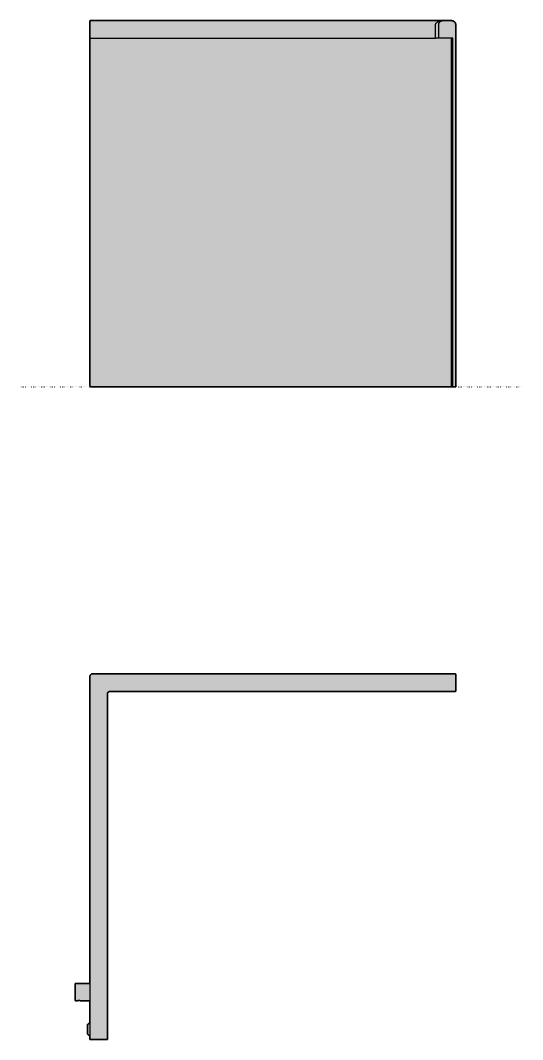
# Model space of a CAD drawing. Header units: millimetres. Extents: x 0 to 780, y -446 to 251.
# Drawn here: x 437 to 780, y -446 to 251 of the extents above; entities that cross this region are included whole.
import ezdxf

# ---------------------------------------------------------------- set-up
doc = ezdxf.new("R2010")
doc.units = ezdxf.units.MM
doc.linetypes.add('Dots', pattern=[1, 0, -1])
doc.layers.add('Blocks', color=7, linetype='Continuous')
doc.layers.add('Blocks$Fill', color=7, linetype='Continuous', true_color=0xffffff)
for name, color, linetype, lineweight, true_color in [('Blocks$Inner', 7, 'Continuous', 25, 0x007f00), ('Blocks$Outline', 7, 'Continuous', 35, 0xff3f3f), ('Groud', 7, 'Dots', 25, 0x243775)]:
    doc.layers.add(name, color=color, linetype=linetype, lineweight=lineweight, true_color=true_color)

# ---------------------------------------------------------------- blocks, each defined once
blk = doc.blocks.new('LBM Corner Table Lamp Top')
at = {"layer": 'Blocks$Fill'}
blk.add_hatch(color=256, dxfattribs=at).paths.add_polyline_path([(247.7, 0), (0, 0), (-0.04, 0), (-0.09, 0), (-0.13, 0), (-0.18, -0.01), (-0.23, -0.01), (-0.27, -0.02), (-0.32, -0.03), (-0.36, -0.03), (-0.41, -0.04), (-0.46, -0.05), (-0.5, -0.06), (-0.55, -0.08), (-0.6, -0.09), (-0.64, -0.11), (-0.69, -0.12), (-0.74, -0.14), (-0.78, -0.16), (-0.83, -0.18), (-0.87, -0.2), (-0.92, -0.22), (-0.96, -0.25), (-1.01, -0.27), (-1.05, -0.3), (-1.09, -0.33), (-1.14, -0.35), (-1.18, -0.38), (-1.22, -0.42), (-1.26, -0.45), (-1.3, -0.48), (-1.34, -0.51), (-1.38, -0.55), (-1.41, -0.59), (-1.45, -0.62), (-1.49, -0.66), (-1.52, -0.7), (-1.55, -0.74), (-1.58, -0.78), (-1.62, -0.82), (-1.65, -0.86), (-1.67, -0.91), (-1.7, -0.95), (-1.73, -0.99), (-1.75, -1.04), (-1.78, -1.08), (-1.8, -1.13), (-1.82, -1.17), (-1.84, -1.22), (-1.86, -1.26), (-1.88, -1.31), (-1.89, -1.36), (-1.91, -1.4), (-1.92, -1.45), (-1.94, -1.5), (-1.95, -1.54), (-1.96, -1.59), (-1.97, -1.64), (-1.97, -1.68), (-1.98, -1.73), (-1.99, -1.77), (-1.99, -1.82), (-2, -1.87), (-2, -1.91), (-2, -1.96), (-2, -2), (-2, -211.82), (-2, -211.81), (-2, -211.81), (-2, -211.8), (-2, -211.79), (-2.01, -211.79), (-2.01, -211.78), (-2.01, -211.77), (-2.01, -211.77), (-2.01, -211.76), (-2.01, -211.75), (-2.02, -211.75), (-2.02, -211.74), (-2.02, -211.73), (-2.02, -211.73), (-2.03, -211.72), (-2.03, -211.71), (-2.03, -211.71), (-2.04, -211.7), (-2.04, -211.7), (-2.04, -211.69), (-2.05, -211.68), (-2.05, -211.68), (-2.06, -211.67), (-2.06, -211.66), (-2.06, -211.66), (-2.07, -211.65), (-2.07, -211.65), (-2.08, -211.64), (-2.08, -211.64), (-2.09, -211.63), (-2.09, -211.63), (-2.1, -211.62), (-2.1, -211.62), (-2.11, -211.61), (-2.12, -211.61), (-2.12, -211.6), (-2.13, -211.6), (-2.13, -211.6), (-2.14, -211.59), (-2.15, -211.59), (-2.15, -211.58), (-2.16, -211.58), (-2.16, -211.58), (-2.17, -211.57), (-2.18, -211.57), (-2.18, -211.57), (-2.19, -211.57), (-2.2, -211.56), (-2.2, -211.56), (-2.21, -211.56), (-2.22, -211.56), (-2.22, -211.56), (-2.23, -211.55), (-2.24, -211.55), (-2.24, -211.55), (-2.25, -211.55), (-2.26, -211.55), (-2.26, -211.55), (-2.27, -211.55), (-2.27, -211.55), (-2.28, -211.55), (-2.29, -211.55), (-2.29, -211.55), (-2.3, -211.55), (-7.92, -211.55), (-7.96, -211.56), (-8.01, -211.57), (-8.14, -211.6), (-8.28, -211.63), (-8.44, -211.67), (-8.6, -211.69), (-8.68, -211.71), (-8.78, -211.72), (-8.89, -211.73), (-9.01, -211.74), (-9.14, -211.75), (-9.28, -211.76), (-9.41, -211.76), (-9.54, -211.76), (-9.68, -211.76), (-9.81, -211.75), (-9.93, -211.75), (-10.05, -211.74), (-10.17, -211.72), (-10.27, -211.71), (-10.37, -211.7), (-10.45, -211.69), (-10.6, -211.66), (-10.76, -211.63), (-10.89, -211.6), (-11.01, -211.57), (-11.05, -211.56), (-11.09, -211.55), (-11.5, -211.55), (-11.51, -211.55), (-11.52, -211.55), (-11.53, -211.55), (-11.54, -211.55), (-11.56, -211.55), (-11.57, -211.55), (-11.58, -211.55), (-11.59, -211.55), (-11.6, -211.56), (-11.61, -211.56), (-11.63, -211.56), (-11.64, -211.56), (-11.65, -211.57), (-11.66, -211.57), (-11.67, -211.58), (-11.68, -211.58), (-11.7, -211.58), (-11.71, -211.59), (-11.72, -211.6), (-11.73, -211.6), (-11.74, -211.61), (-11.75, -211.61), (-11.76, -211.62), (-11.77, -211.63), (-11.78, -211.63), (-11.79, -211.64), (-11.81, -211.65), (-11.82, -211.66), (-11.83, -211.66), (-11.83, -211.67), (-11.84, -211.68), (-11.85, -211.69), (-11.86, -211.7), (-11.87, -211.71), (-11.88, -211.72), (-11.89, -211.73), (-11.9, -211.74), (-11.9, -211.75), (-11.91, -211.76), (-11.92, -211.77), (-11.93, -211.78), (-11.93, -211.79), (-11.94, -211.8), (-11.94, -211.82), (-11.95, -211.83), (-11.96, -211.84), (-11.96, -211.85), (-11.96, -211.86), (-11.97, -211.87), (-11.97, -211.88), (-11.98, -211.9), (-11.98, -211.91), (-11.98, -211.92), (-11.99, -211.93), (-11.99, -211.94), (-11.99, -211.95), (-11.99, -211.97), (-12, -211.98), (-12, -211.99), (-12, -212), (-12, -212.01), (-12, -212.02), (-12, -212.03), (-12, -212.04), (-12, -217.54), (-12, -223.04), (-12, -223.06), (-12, -223.07), (-12, -223.08), (-12, -223.09), (-12, -223.1), (-12, -223.11), (-11.99, -223.12), (-11.99, -223.14), (-11.99, -223.15), (-11.99, -223.16), (-11.98, -223.17), (-11.98, -223.18), (-11.98, -223.19), (-11.97, -223.21), (-11.97, -223.22), (-11.96, -223.23), (-11.96, -223.24), (-11.96, -223.25), (-11.95, -223.26), (-11.94, -223.27), (-11.94, -223.29), (-11.93, -223.3), (-11.93, -223.31), (-11.92, -223.32), (-11.91, -223.33), (-11.9, -223.34), (-11.9, -223.35), (-11.89, -223.36), (-11.88, -223.37), (-11.87, -223.38), (-11.86, -223.39), (-11.85, -223.4), (-11.84, -223.41), (-11.83, -223.42), (-11.83, -223.42), (-11.82, -223.43), (-11.81, -223.44), (-11.79, -223.45), (-11.78, -223.46), (-11.77, -223.46), (-11.76, -223.47), (-11.75, -223.48), (-11.74, -223.48), (-11.73, -223.49), (-11.72, -223.49), (-11.71, -223.5), (-11.7, -223.51), (-11.68, -223.51), (-11.67, -223.51), (-11.66, -223.52), (-11.65, -223.52), (-11.64, -223.53), (-11.63, -223.53), (-11.61, -223.53), (-11.6, -223.53), (-11.59, -223.54), (-11.58, -223.54), (-11.57, -223.54), (-11.56, -223.54), (-11.54, -223.54), (-11.53, -223.54), (-11.52, -223.54), (-11.51, -223.54), (-11.5, -223.54), (-11.08, -223.54), (-10.89, -223.5), (-10.69, -223.45), (-10.49, -223.42), (-10.29, -223.39), (-10.09, -223.36), (-9.89, -223.35), (-9.69, -223.34), (-9.49, -223.33), (-9.29, -223.34), (-9.09, -223.35), (-8.88, -223.36), (-8.68, -223.39), (-8.49, -223.42), (-8.29, -223.45), (-8.09, -223.5), (-7.9, -223.54), (-2.3, -223.54), (-2.29, -223.54), (-2.29, -223.54), (-2.28, -223.54), (-2.27, -223.54), (-2.27, -223.54), (-2.26, -223.54), (-2.26, -223.54), (-2.25, -223.54), (-2.24, -223.54), (-2.24, -223.54), (-2.23, -223.54), (-2.22, -223.53), (-2.22, -223.53), (-2.21, -223.53), (-2.2, -223.53), (-2.2, -223.53), (-2.19, -223.52), (-2.18, -223.52), (-2.18, -223.52), (-2.17, -223.52), (-2.16, -223.51), (-2.16, -223.51), (-2.15, -223.51), (-2.15, -223.5), (-2.14, -223.5), (-2.13, -223.49), (-2.13, -223.49), (-2.12, -223.49), (-2.12, -223.48), (-2.11, -223.48), (-2.1, -223.47), (-2.1, -223.47), (-2.09, -223.46), (-2.09, -223.46), (-2.08, -223.45), (-2.08, -223.45), (-2.07, -223.44), (-2.07, -223.44), (-2.06, -223.43), (-2.06, -223.42), (-2.06, -223.42), (-2.05, -223.41), (-2.05, -223.41), (-2.04, -223.4), (-2.04, -223.39), (-2.04, -223.39), (-2.03, -223.38), (-2.03, -223.38), (-2.03, -223.37), (-2.02, -223.36), (-2.02, -223.36), (-2.02, -223.35), (-2.02, -223.34), (-2.01, -223.34), (-2.01, -223.33), (-2.01, -223.32), (-2.01, -223.32), (-2.01, -223.31), (-2.01, -223.3), (-2, -223.3), (-2, -223.29), (-2, -223.28), (-2, -223.28), (-2, -223.27), (-2, -239.18), (-2, -239.18), (-2, -239.17), (-2, -239.17), (-2, -239.16), (-2, -239.16), (-2, -239.16), (-2.01, -239.15), (-2.01, -239.15), (-2.01, -239.14), (-2.01, -239.14), (-2.01, -239.13), (-2.01, -239.13), (-2.01, -239.13), (-2.02, -239.12), (-2.02, -239.12), (-2.02, -239.11), (-2.02, -239.11), (-2.02, -239.1), (-2.03, -239.1), (-2.03, -239.1), (-2.03, -239.09), (-2.03, -239.09), (-2.04, -239.08), (-2.04, -239.08), (-2.04, -239.08), (-2.05, -239.07), (-2.05, -239.07), (-2.05, -239.07), (-2.06, -239.06), (-2.06, -239.06), (-2.06, -239.05), (-2.07, -239.05), (-2.07, -239.05), (-2.07, -239.05), (-2.08, -239.04), (-2.08, -239.04), (-2.08, -239.04), (-2.09, -239.03), (-2.09, -239.03), (-2.1, -239.03), (-2.1, -239.03), (-2.11, -239.02), (-2.11, -239.02), (-2.11, -239.02), (-2.12, -239.02), (-2.12, -239.02), (-2.13, -239.01), (-2.13, -239.01), (-2.14, -239.01), (-2.14, -239.01), (-2.14, -239.01), (-2.15, -239.01), (-2.15, -239.01), (-2.16, -239), (-2.16, -239), (-2.17, -239), (-2.17, -239), (-2.17, -239), (-2.18, -239), (-2.18, -239), (-2.19, -239), (-2.19, -239), (-2.2, -239), (-2.2, -239), (-2.35, -239), (-2.38, -239), (-2.41, -239), (-2.43, -239), (-2.46, -239.01), (-2.49, -239.01), (-2.52, -239.01), (-2.55, -239.02), (-2.58, -239.02), (-2.61, -239.03), (-2.64, -239.03), (-2.66, -239.04), (-2.69, -239.05), (-2.72, -239.06), (-2.75, -239.07), (-2.78, -239.08), (-2.81, -239.09), (-2.84, -239.1), (-2.87, -239.11), (-2.9, -239.13), (-2.92, -239.14), (-2.95, -239.15), (-2.98, -239.17), (-3.01, -239.19), (-3.03, -239.2), (-3.06, -239.22), (-3.09, -239.24), (-3.11, -239.26), (-3.14, -239.28), (-3.16, -239.3), (-3.19, -239.32), (-3.21, -239.34), (-3.23, -239.37), (-3.26, -239.39), (-3.28, -239.41), (-3.3, -239.44), (-3.32, -239.46), (-3.34, -239.49), (-3.36, -239.51), (-3.38, -239.54), (-3.4, -239.57), (-3.41, -239.59), (-3.43, -239.62), (-3.45, -239.65), (-3.46, -239.68), (-3.47, -239.7), (-3.49, -239.73), (-3.5, -239.76), (-3.51, -239.79), (-3.52, -239.82), (-3.53, -239.85), (-3.54, -239.88), (-3.55, -239.91), (-3.56, -239.94), (-3.57, -239.96), (-3.57, -239.99), (-3.58, -240.02), (-3.58, -240.05), (-3.59, -240.08), (-3.59, -240.11), (-3.59, -240.14), (-3.6, -240.17), (-3.6, -240.19), (-3.6, -240.22), (-3.6, -240.25), (-3.6, -245.75), (-3.6, -245.78), (-3.6, -245.81), (-3.6, -245.83), (-3.59, -245.86), (-3.59, -245.89), (-3.59, -245.92), (-3.58, -245.95), (-3.58, -245.98), (-3.57, -246.01), (-3.57, -246.04), (-3.56, -246.06), (-3.55, -246.09), (-3.54, -246.12), (-3.53, -246.15), (-3.52, -246.18), (-3.51, -246.21), (-3.5, -246.24), (-3.49, -246.27), (-3.47, -246.3), (-3.46, -246.32), (-3.45, -246.35), (-3.43, -246.38), (-3.41, -246.41), (-3.4, -246.43), (-3.38, -246.46), (-3.36, -246.49), (-3.34, -246.51), (-3.32, -246.54), (-3.3, -246.56), (-3.28, -246.59), (-3.26, -246.61), (-3.23, -246.63), (-3.21, -246.66), (-3.19, -246.68), (-3.16, -246.7), (-3.14, -246.72), (-3.11, -246.74), (-3.09, -246.76), (-3.06, -246.78), (-3.03, -246.8), (-3.01, -246.81), (-2.98, -246.83), (-2.95, -246.85), (-2.92, -246.86), (-2.9, -246.87), (-2.87, -246.89), (-2.84, -246.9), (-2.81, -246.91), (-2.78, -246.92), (-2.75, -246.93), (-2.72, -246.94), (-2.69, -246.95), (-2.66, -246.96), (-2.64, -246.97), (-2.61, -246.97), (-2.58, -246.98), (-2.55, -246.98), (-2.52, -246.99), (-2.49, -246.99), (-2.46, -246.99), (-2.43, -247), (-2.41, -247), (-2.38, -247), (-2.35, -247), (-2.2, -247), (-2.2, -247), (-2.19, -247), (-2.19, -247), (-2.18, -247), (-2.18, -247), (-2.17, -247), (-2.17, -247), (-2.17, -247), (-2.16, -247), (-2.16, -247), (-2.15, -246.99), (-2.15, -246.99), (-2.14, -246.99), (-2.14, -246.99), (-2.14, -246.99), (-2.13, -246.99), (-2.13, -246.99), (-2.12, -246.98), (-2.12, -246.98), (-2.11, -246.98), (-2.11, -246.98), (-2.11, -246.98), (-2.1, -246.97), (-2.1, -246.97), (-2.09, -246.97), (-2.09, -246.97), (-2.08, -246.96), (-2.08, -246.96), (-2.08, -246.96), (-2.07, -246.95), (-2.07, -246.95), (-2.07, -246.95), (-2.06, -246.95), (-2.06, -246.94), (-2.06, -246.94), (-2.05, -246.93), (-2.05, -246.93), (-2.05, -246.93), (-2.04, -246.92), (-2.04, -246.92), (-2.04, -246.92), (-2.03, -246.91), (-2.03, -246.91), (-2.03, -246.9), (-2.03, -246.9), (-2.02, -246.9), (-2.02, -246.89), (-2.02, -246.89), (-2.02, -246.88), (-2.02, -246.88), (-2.01, -246.87), (-2.01, -246.87), (-2.01, -246.87), (-2.01, -246.86), (-2.01, -246.86), (-2.01, -246.85), (-2.01, -246.85), (-2, -246.84), (-2, -246.84), (-2, -246.84), (-2, -246.83), (-2, -246.83), (-2, -246.82), (-2, -246.82), (-2, -249.7), (-2, -249.71), (-2, -249.71), (-2, -249.72), (-2, -249.73), (-2, -249.73), (-2, -249.74), (-2, -249.75), (-1.99, -249.75), (-1.99, -249.76), (-1.99, -249.77), (-1.99, -249.78), (-1.99, -249.78), (-1.99, -249.79), (-1.98, -249.8), (-1.98, -249.8), (-1.98, -249.81), (-1.98, -249.82), (-1.97, -249.82), (-1.97, -249.83), (-1.97, -249.84), (-1.96, -249.84), (-1.96, -249.85), (-1.96, -249.86), (-1.95, -249.86), (-1.95, -249.87), (-1.94, -249.88), (-1.94, -249.88), (-1.93, -249.89), (-1.93, -249.9), (-1.92, -249.9), (-1.92, -249.91), (-1.91, -249.91), (-1.91, -249.92), (-1.9, -249.92), (-1.9, -249.93), (-1.89, -249.93), (-1.88, -249.94), (-1.88, -249.94), (-1.87, -249.95), (-1.86, -249.95), (-1.86, -249.96), (-1.85, -249.96), (-1.84, -249.96), (-1.84, -249.97), (-1.83, -249.97), (-1.82, -249.97), (-1.82, -249.98), (-1.81, -249.98), (-1.8, -249.98), (-1.8, -249.98), (-1.79, -249.99), (-1.78, -249.99), (-1.78, -249.99), (-1.77, -249.99), (-1.76, -249.99), (-1.75, -249.99), (-1.75, -250), (-1.74, -250), (-1.73, -250), (-1.73, -250), (-1.72, -250), (-1.71, -250), (-1.71, -250), (-1.7, -250), (0.76, -250), (7.24, -250), (9.7, -250), (9.71, -250), (9.71, -250), (9.72, -250), (9.73, -250), (9.73, -250), (9.74, -250), (9.75, -250), (9.75, -249.99), (9.76, -249.99), (9.77, -249.99), (9.78, -249.99), (9.78, -249.99), (9.79, -249.99), (9.8, -249.98), (9.8, -249.98), (9.81, -249.98), (9.82, -249.98), (9.82, -249.97), (9.83, -249.97), (9.84, -249.97), (9.84, -249.96), (9.85, -249.96), (9.86, -249.96), (9.86, -249.95), (9.87, -249.95), (9.88, -249.94), (9.88, -249.94), (9.89, -249.93), (9.9, -249.93), (9.9, -249.92), (9.91, -249.92), (9.91, -249.91), (9.92, -249.91), (9.92, -249.9), (9.93, -249.9), (9.93, -249.89), (9.94, -249.88), (9.94, -249.88), (9.95, -249.87), (9.95, -249.86), (9.96, -249.86), (9.96, -249.85), (9.96, -249.84), (9.97, -249.84), (9.97, -249.83), (9.97, -249.82), (9.98, -249.82), (9.98, -249.81), (9.98, -249.8), (9.98, -249.8), (9.99, -249.79), (9.99, -249.78), (9.99, -249.78), (9.99, -249.77), (9.99, -249.76), (9.99, -249.75), (10, -249.75), (10, -249.74), (10, -249.73), (10, -249.73), (10, -249.72), (10, -249.71), (10, -249.71), (10, -249.7), (10, -14), (10, -13.96), (10, -13.91), (10, -13.87), (10.01, -13.82), (10.01, -13.77), (10.02, -13.73), (10.03, -13.68), (10.03, -13.64), (10.04, -13.59), (10.05, -13.54), (10.06, -13.5), (10.08, -13.45), (10.09, -13.4), (10.11, -13.36), (10.12, -13.31), (10.14, -13.26), (10.16, -13.22), (10.18, -13.17), (10.2, -13.13), (10.22, -13.08), (10.25, -13.04), (10.27, -12.99), (10.3, -12.95), (10.33, -12.91), (10.35, -12.86), (10.38, -12.82), (10.42, -12.78), (10.45, -12.74), (10.48, -12.7), (10.51, -12.66), (10.55, -12.62), (10.59, -12.59), (10.62, -12.55), (10.66, -12.51), (10.7, -12.48), (10.74, -12.45), (10.78, -12.42), (10.82, -12.38), (10.86, -12.35), (10.91, -12.33), (10.95, -12.3), (10.99, -12.27), (11.04, -12.25), (11.08, -12.22), (11.13, -12.2), (11.17, -12.18), (11.22, -12.16), (11.26, -12.14), (11.31, -12.12), (11.36, -12.11), (11.4, -12.09), (11.45, -12.08), (11.5, -12.06), (11.54, -12.05), (11.59, -12.04), (11.64, -12.03), (11.68, -12.03), (11.73, -12.02), (11.77, -12.01), (11.82, -12.01), (11.87, -12), (11.91, -12), (11.96, -12), (12, -12), (247.7, -12), (247.71, -12), (247.71, -12), (247.72, -12), (247.73, -12), (247.73, -12), (247.74, -12), (247.75, -12), (247.75, -11.99), (247.76, -11.99), (247.77, -11.99), (247.78, -11.99), (247.78, -11.99), (247.79, -11.99), (247.8, -11.98), (247.8, -11.98), (247.81, -11.98), (247.82, -11.98), (247.82, -11.97), (247.83, -11.97), (247.84, -11.97), (247.84, -11.96), (247.85, -11.96), (247.86, -11.96), (247.86, -11.95), (247.87, -11.95), (247.88, -11.94), (247.88, -11.94), (247.89, -11.93), (247.9, -11.93), (247.9, -11.92), (247.91, -11.92), (247.91, -11.91), (247.92, -11.91), (247.92, -11.9), (247.93, -11.9), (247.93, -11.89), (247.94, -11.88), (247.94, -11.88), (247.95, -11.87), (247.95, -11.86), (247.96, -11.86), (247.96, -11.85), (247.96, -11.84), (247.97, -11.84), (247.97, -11.83), (247.97, -11.82), (247.98, -11.82), (247.98, -11.81), (247.98, -11.8), (247.98, -11.8), (247.99, -11.79), (247.99, -11.78), (247.99, -11.78), (247.99, -11.77), (247.99, -11.76), (247.99, -11.75), (248, -11.75), (248, -11.74), (248, -11.73), (248, -11.73), (248, -11.72), (248, -11.71), (248, -11.71), (248, -11.7), (248, -9.24), (248, -2.76), (248, -0.3), (248, -0.29), (248, -0.29), (248, -0.28), (248, -0.27), (248, -0.27), (248, -0.26), (248, -0.25), (247.99, -0.25), (247.99, -0.24), (247.99, -0.23), (247.99, -0.22), (247.99, -0.22), (247.99, -0.21), (247.98, -0.2), (247.98, -0.2), (247.98, -0.19), (247.98, -0.18), (247.97, -0.18), (247.97, -0.17), (247.97, -0.16), (247.96, -0.16), (247.96, -0.15), (247.96, -0.14), (247.95, -0.14), (247.95, -0.13), (247.94, -0.12), (247.94, -0.12), (247.93, -0.11), (247.93, -0.1), (247.92, -0.1), (247.92, -0.09), (247.91, -0.09), (247.91, -0.08), (247.9, -0.08), (247.9, -0.07), (247.89, -0.07), (247.88, -0.06), (247.88, -0.06), (247.87, -0.05), (247.86, -0.05), (247.86, -0.04), (247.85, -0.04), (247.84, -0.04), (247.84, -0.03), (247.83, -0.03), (247.82, -0.03), (247.82, -0.02), (247.81, -0.02), (247.8, -0.02), (247.8, -0.02), (247.79, -0.01), (247.78, -0.01), (247.78, -0.01), (247.77, -0.01), (247.76, -0.01), (247.75, -0.01), (247.75, 0), (247.74, 0), (247.73, 0), (247.73, 0), (247.72, 0), (247.71, 0), (247.71, 0)], flags=0)
at = {"layer": 'Blocks$Inner'}
for p, q in [((247.7, 0), (0, 0)), ((12, -12), (247.7, -12)), ((10, -249.7), (10, -14)), ((-11.09, -211.55), (-11.5, -211.55)), ((-2.3, -211.55), (-7.92, -211.55)), ((-3.6, -240.25), (-3.6, -245.75)), ((-2.2, -239), (-2.35, -239)), ((-2.35, -247), (-2.2, -247))]:
    blk.add_line(p, q, dxfattribs=at)
for points in [[(-2, -2), (-2, -242.48), (-2, -243.52), (-2, -249.7)], [(248, -11.7), (248, -9.24), (248, -2.76), (248, -0.3)], [(-12, -212.04), (-12, -217.54), (-12, -223.04)], [(-11.5, -223.54), (-11.08, -223.54)], [(-1.7, -250), (0.76, -250), (7.24, -250), (9.7, -250)]]:
    blk.add_lwpolyline(points, dxfattribs=at)
for centre, radius, start, end in [((0, -2), 2, 90, 180), ((247.7, -0.3), 0.3, 0, 90), ((247.7, -11.7), 0.3, 270, 360), ((-11.5, -212.04), 0.5, 90, 180), ((-2.3, -211.84), 0.3, 0, 90), ((-11.5, -223.04), 0.5, 180, 270), ((-2.35, -240.25), 1.25, 90, 180), ((-2.2, -239.2), 0.2, 0, 90), ((-2.35, -245.75), 1.25, 180, 270), ((-2.2, -246.8), 0.2, 270, 0), ((-1.7, -249.7), 0.3, 180, 270), ((9.7, -249.7), 0.3, 270, 0)]:
    blk.add_arc(centre, radius, start, end, dxfattribs=at)
at = {"layer": 'Blocks$Inner', "extrusion": (0, 0, -1)}
blk.add_arc((-12, -14), 2, 0, 90, dxfattribs=at)
at = {"layer": 'Blocks$Inner'}
blk.add_open_spline([(-7.92, -211.55), (-8.03, -211.58), (-8.31, -211.64), (-8.75, -211.72), (-9.27, -211.77), (-9.81, -211.76), (-10.31, -211.71), (-10.73, -211.64), (-11, -211.57), (-11.09, -211.55)], degree=3, knots=[6.089942, 6.089942, 6.089942, 6.089942, 6.329599, 6.43738, 6.545786, 6.650944, 6.754113, 6.859571, 7.089942, 7.089942, 7.089942, 7.089942], dxfattribs=at)
for points, weights in [([(-11.08, -223.54), (-9.49, -223.11), (-7.9, -223.54)], [1, 0.96544726874, 1]), ([(-2.3, -223.54), (-2, -223.54), (-2, -223.24)], [1, 0.707106781187, 1])]:
    blk.add_rational_spline(points, weights, degree=2, dxfattribs=at)
blk.add_open_spline([(-7.9, -223.54), (-2.3, -223.54)], degree=1, dxfattribs=at)
at = {"layer": 'Blocks$Outline'}
for points in [[(247.7, 0), (0, 0)], [(-2, -2), (-2, -211.82)], [(248, -2.76), (248, -0.3)], [(248, -9.24), (248, -2.76)], [(12, -12), (247.7, -12)], [(248, -11.7), (248, -9.24)], [(10, -249.7), (10, -14)], [(-2, -223.27), (-2, -239.18)], [(-3.6, -240.25), (-3.6, -245.75)], [(-2.2, -239), (-2.35, -239)], [(-2.35, -247), (-2.2, -247)], [(-2, -246.82), (-2, -249.7)], [(-1.7, -250), (0.76, -250)], [(0.76, -250), (7.24, -250)], [(7.24, -250), (9.7, -250)]]:
    blk.add_lwpolyline(points, dxfattribs=at)
for points, weights in [([(0, 0), (-2, 0), (-2, -2)], [1, 0.707106781187, 1]), ([(248, -0.3), (248, 0), (247.7, 0)], [1, 0.707106781187, 1]), ([(10, -14), (10, -12), (12, -12)], [1, 0.707106781187, 1]), ([(247.7, -12), (248, -12), (248, -11.7)], [1, 0.707106781187, 1]), ([(-2.35, -239), (-3.6, -239), (-3.6, -240.25)], [1, 0.707106781187, 1]), ([(-2, -239.18), (-2.02, -239), (-2.2, -239)], [0.965676575914, 0.725412607366, 1]), ([(-3.6, -245.75), (-3.6, -247), (-2.35, -247)], [1, 0.707106781187, 1]), ([(-2.2, -247), (-2.02, -247), (-2, -246.82)], [1, 0.725412607369, 0.965676575908]), ([(-2, -249.7), (-2, -250), (-1.7, -250)], [1, 0.707106781187, 1]), ([(9.7, -250), (10, -250), (10, -249.7)], [1, 0.707106781187, 1])]:
    blk.add_rational_spline(points, weights, degree=2, dxfattribs=at)
for points, weights, knots in [([(-11.09, -211.55), (-11.29, -211.55), (-11.5, -211.55), (-12, -211.55), (-12, -212.04), (-12, -214.79), (-12, -217.54), (-12, -220.29), (-12, -223.04), (-12, -223.54), (-11.5, -223.54), (-11.29, -223.54), (-11.08, -223.54)], [1, 1, 1, 0.707106781187, 1, 1, 1, 1, 1, 0.707106781187, 1, 1, 1], [0, 0, 0, 0.410168, 0.410168, 1.195566, 1.195566, 6.695566, 6.695566, 12.195566, 12.195566, 12.980964, 12.980964, 13.40242, 13.40242, 13.40242]), ([(-2, -211.82), (-2.03, -211.55), (-2.3, -211.55), (-5.11, -211.55), (-7.92, -211.55)], [0.965722927044, 0.725386123743, 1, 1, 1], [0.02941, 0.02941, 0.02941, 0.471239, 0.471239, 6.089942, 6.089942, 6.089942]), ([(-11.08, -223.54), (-9.49, -223.11), (-7.9, -223.54), (-5.1, -223.54), (-2.3, -223.54), (-2.03, -223.54), (-2, -223.27)], [1, 0.96544726874, 1, 1, 1, 0.725392653268, 0.965711498305], [-3.215672, -3.215672, -3.215672, 0, 0, 5.6, 5.6, 6.041819, 6.041819, 6.041819])]:
    blk.add_rational_spline(points, weights, degree=2, knots=knots, dxfattribs=at)
blk.add_open_spline([(-7.92, -211.55), (-8.03, -211.58), (-8.31, -211.64), (-8.75, -211.72), (-9.27, -211.77), (-9.81, -211.76), (-10.31, -211.71), (-10.73, -211.64), (-11, -211.57), (-11.09, -211.55)], degree=3, knots=[0, 0, 0, 0, 0.239658, 0.347439, 0.455844, 0.561002, 0.664171, 0.769629, 1, 1, 1, 1], dxfattribs=at)
blk = doc.blocks.new('LBM Corner Table Lamp Side')
at = {"layer": 'Blocks$Fill'}
blk.add_hatch(color=256, dxfattribs=at).paths.add_polyline_path([(47.55, 250.2), (47.55, 250.05), (47.55, 247.36), (47.55, 238.5), (47.55, 1), (47.56, 0.98), (47.56, 0.96), (47.56, 0.93), (47.56, 0.91), (47.56, 0.89), (47.56, 0.86), (47.57, 0.84), (47.57, 0.82), (47.58, 0.79), (47.58, 0.77), (47.59, 0.75), (47.59, 0.72), (47.6, 0.7), (47.61, 0.68), (47.62, 0.66), (47.63, 0.63), (47.63, 0.61), (47.64, 0.59), (47.66, 0.56), (47.67, 0.54), (47.68, 0.52), (47.69, 0.5), (47.7, 0.47), (47.72, 0.45), (47.73, 0.43), (47.75, 0.41), (47.76, 0.39), (47.78, 0.37), (47.79, 0.35), (47.81, 0.33), (47.83, 0.31), (47.85, 0.29), (47.87, 0.27), (47.89, 0.26), (47.9, 0.24), (47.92, 0.22), (47.94, 0.21), (47.97, 0.19), (47.99, 0.18), (48.01, 0.16), (48.03, 0.15), (48.05, 0.14), (48.07, 0.12), (48.1, 0.11), (48.12, 0.1), (48.14, 0.09), (48.16, 0.08), (48.19, 0.07), (48.21, 0.06), (48.23, 0.05), (48.26, 0.05), (48.28, 0.04), (48.3, 0.03), (48.33, 0.03), (48.35, 0.02), (48.37, 0.02), (48.4, 0.01), (48.42, 0.01), (48.44, 0.01), (48.46, 0), (48.49, 0), (48.51, 0), (48.53, 0), (48.55, 0), (294.55, 0), (295.55, 0), (297.55, 0), (297.55, 0.29), (297.55, 247.36), (297.55, 247.43), (297.55, 247.49), (297.55, 247.56), (297.54, 247.62), (297.54, 247.69), (297.53, 247.75), (297.52, 247.82), (297.51, 247.88), (297.5, 247.95), (297.48, 248.02), (297.47, 248.08), (297.45, 248.15), (297.43, 248.21), (297.41, 248.28), (297.39, 248.35), (297.37, 248.41), (297.34, 248.48), (297.31, 248.54), (297.28, 248.61), (297.25, 248.67), (297.22, 248.74), (297.19, 248.8), (297.15, 248.86), (297.12, 248.92), (297.08, 248.99), (297.04, 249.05), (297, 249.11), (296.96, 249.16), (296.91, 249.22), (296.87, 249.28), (296.82, 249.33), (296.77, 249.39), (296.72, 249.44), (296.67, 249.49), (296.62, 249.54), (296.56, 249.59), (296.51, 249.64), (296.45, 249.69), (296.4, 249.73), (296.34, 249.78), (296.28, 249.82), (296.22, 249.86), (296.16, 249.9), (296.1, 249.94), (296.04, 249.97), (295.98, 250.01), (295.92, 250.04), (295.85, 250.07), (295.79, 250.1), (295.73, 250.13), (295.66, 250.15), (295.6, 250.18), (295.53, 250.2), (295.47, 250.22), (295.4, 250.24), (295.34, 250.26), (295.27, 250.28), (295.21, 250.29), (295.14, 250.31), (295.08, 250.32), (295.02, 250.33), (294.95, 250.34), (294.89, 250.35), (294.83, 250.35), (294.01, 250.42), (293.19, 250.46), (292.37, 250.49), (291.55, 250.5), (47.85, 250.5), (47.85, 250.5), (47.84, 250.5), (47.83, 250.5), (47.83, 250.5), (47.82, 250.5), (47.81, 250.5), (47.81, 250.5), (47.8, 250.49), (47.79, 250.49), (47.79, 250.49), (47.78, 250.49), (47.77, 250.49), (47.77, 250.49), (47.76, 250.48), (47.75, 250.48), (47.74, 250.48), (47.74, 250.48), (47.73, 250.47), (47.72, 250.47), (47.72, 250.47), (47.71, 250.46), (47.7, 250.46), (47.7, 250.46), (47.69, 250.45), (47.68, 250.45), (47.68, 250.44), (47.67, 250.44), (47.67, 250.43), (47.66, 250.43), (47.65, 250.42), (47.65, 250.42), (47.64, 250.41), (47.64, 250.41), (47.63, 250.4), (47.63, 250.4), (47.62, 250.39), (47.62, 250.38), (47.61, 250.38), (47.61, 250.37), (47.6, 250.36), (47.6, 250.36), (47.6, 250.35), (47.59, 250.34), (47.59, 250.34), (47.58, 250.33), (47.58, 250.32), (47.58, 250.32), (47.58, 250.31), (47.57, 250.3), (47.57, 250.3), (47.57, 250.29), (47.57, 250.28), (47.56, 250.28), (47.56, 250.27), (47.56, 250.26), (47.56, 250.25), (47.56, 250.25), (47.56, 250.24), (47.56, 250.23), (47.56, 250.23), (47.56, 250.22), (47.56, 250.21), (47.55, 250.21)], flags=0)
at = {"layer": 'Blocks$Inner'}
for p, q in [((291.55, 250.5), (47.85, 250.5)), ((294.55, 0), (294.55, 238.5))]:
    blk.add_line(p, q, dxfattribs=at)
for points in [[(47.55, 250.2), (47.55, 250.05), (47.55, 247.36), (47.55, 238.5), (47.55, 1)], [(48.55, 0), (294.55, 0), (295.55, 0), (297.55, 0), (297.55, 0.29), (297.55, 247.36)], [(295.55, 0), (295.55, 1), (295.55, 238.5), (285.85, 238.5), (285.55, 238.5), (283.55, 238.5), (283.55, 247.36)], [(285.55, 247.36), (285.55, 238.5)], [(47.55, 238.5), (47.85, 238.5), (283.55, 238.5)]]:
    blk.add_lwpolyline(points, dxfattribs=at)
for centre, radius, start, end in [((47.85, 250.2), 0.3, 90, 180), ((288.55, 247.36), 3, 95.17658, 180), ((291.55, 214.25), 36.25, 84.82342, 95.17658), ((294.55, 247.36), 3, 0, 84.82342), ((48.55, 1), 1, 180, 270)]:
    blk.add_arc(centre, radius, start, end, dxfattribs=at)
blk.add_rational_spline([(283.55, 247.36), (283.55, 250.1), (288.28, 250.35)], [1, 0.725487129572, 0.965546199976], degree=2, dxfattribs=at)
at = {"layer": 'Blocks$Outline'}
for points in [[(47.55, 250.2), (47.55, 250.05)], [(47.55, 250.05), (47.55, 247.36)], [(47.55, 247.36), (47.55, 238.5)], [(291.55, 250.5), (47.85, 250.5)], [(297.55, 0.29), (297.55, 247.36)], [(47.55, 238.5), (47.55, 1)], [(48.55, 0), (294.55, 0)], [(294.55, 0), (295.55, 0)], [(295.55, 0), (297.55, 0)], [(297.55, 0), (297.55, 0.29)]]:
    blk.add_lwpolyline(points, dxfattribs=at)
for points, weights in [([(47.85, 250.5), (47.55, 250.5), (47.55, 250.2)], [1, 0.707106781187, 1]), ([(294.83, 250.35), (293.19, 250.5), (291.55, 250.5)], [1, 0.99796067807, 0.99796067807]), ([(297.55, 247.36), (297.55, 250.1), (294.83, 250.35)], [1, 0.738317534639, 1]), ([(47.55, 1), (47.55, 0), (48.55, 0)], [1, 0.707106781187, 1])]:
    blk.add_rational_spline(points, weights, degree=2, dxfattribs=at)

msp = doc.modelspace()

# ---------------------------------------------------------------- linework, layer by layer
at = {"layer": 'Groud'}
msp.add_lwpolyline([(437.06, 0), (780.17, 0)], dxfattribs=at)

# ---------------------------------------------------------------- block references
at = {"layer": 'Blocks'}
for name, p in [('LBM Corner Table Lamp Side', (437.06, 0)), ('LBM Corner Table Lamp Top', (486.49, -196.03))]:
    msp.add_blockref(name, p, dxfattribs=at)

doc.saveas('drawing.dxf')
